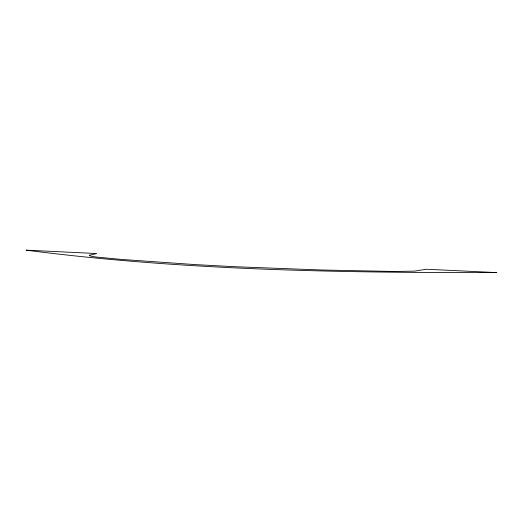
<?xml version="1.0" encoding="UTF-8"?>
<svg xmlns="http://www.w3.org/2000/svg" width="523" height="523" viewBox="0 0 523 523"><rect width="100%" height="100%" fill="white"/><g stroke="black" fill="none" stroke-linecap="round" stroke-linejoin="round"><path stroke-width="0.78" d="M89.695 255.165L89.57 255.61L90.584 256.074L95.807 257.002L121.179 259.401L195.321 264.612L236.102 266.769L321.906 270.012L394.264 271.463L414.772 271.11L426.245 269.234L496.85 272.601C339.8 272.81 182.096 270.313 26.15 250.164L96.755 253.531L89.695 255.165"/></g></svg>
